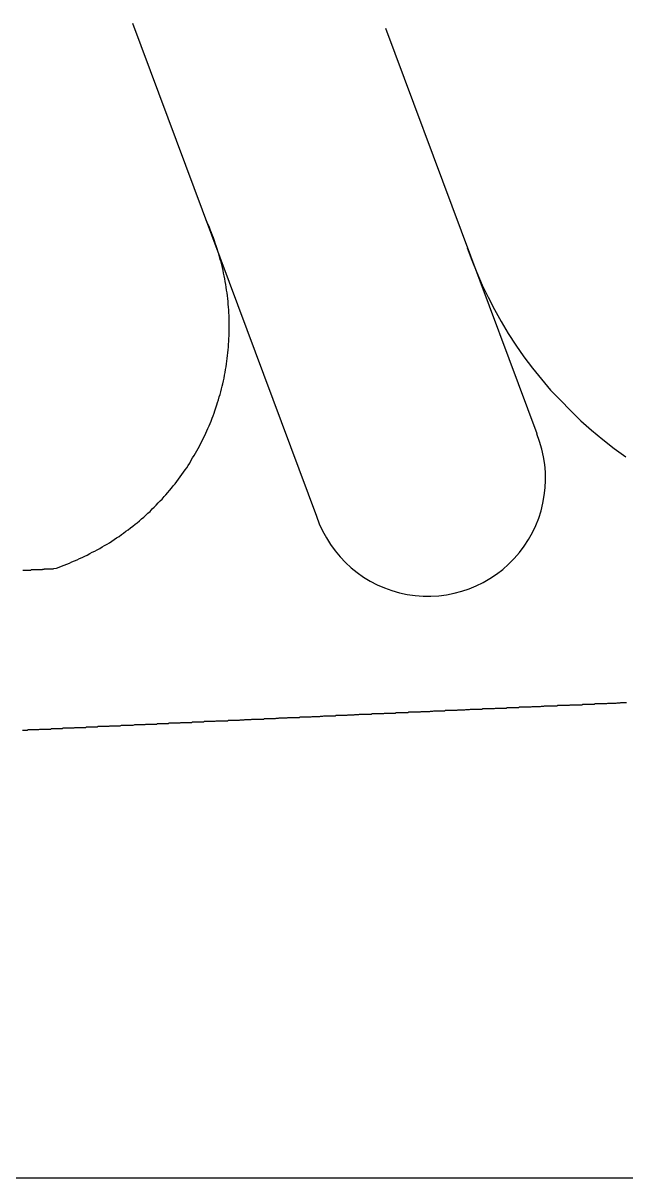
# Model space of a CAD drawing. Header units: millimetres. Extents: x 41 to 1041, y 1148 to 1248.
# Drawn here: x 129.86 to 142.67, y 1147.8 to 1172.34 of the extents above; entities that cross this region are included whole.
import ezdxf

# ---------------------------------------------------------------- set-up
doc = ezdxf.new("R2010")
doc.units = ezdxf.units.MM

msp = doc.modelspace()

# ---------------------------------------------------------------- linework, layer by layer
at = {"color": 3}
msp.add_line((137.559, 1172.232), (140.775, 1163.618), dxfattribs=at)
msp.add_line((41.281, 1147.802), (1041.281, 1147.802))
msp.add_lwpolyline([(132.183, 1172.339), (136.093, 1161.862, 1.032844), (140.775, 1163.61)], format="xyb", dxfattribs=at)
for points in [[(129.85, 1160.716, 0), (129.859, 1160.716, 0), (129.868, 1160.716, 0), (129.877, 1160.717, 0), (129.886, 1160.717, 0), (129.895, 1160.717, 0), (129.903, 1160.717, 0), (129.912, 1160.717, 0), (129.921, 1160.717, 0), (129.93, 1160.717, 0), (129.939, 1160.717, 0), (129.948, 1160.717, 0), (129.956, 1160.717, 0), (129.965, 1160.717, 0), (129.974, 1160.717, 0), (129.983, 1160.717, 0), (129.992, 1160.717, 0), (130.001, 1160.717, 0), (130.01, 1160.717, 0), (130.018, 1160.718, 0), (130.026, 1160.728, 0), (130.035, 1160.728, 0), (130.044, 1160.728, 0), (130.053, 1160.728, 0), (130.062, 1160.728, 0), (130.071, 1160.728, 0), (130.079, 1160.728, 0), (130.088, 1160.728, 0), (130.097, 1160.728, 0), (130.106, 1160.728, 0), (130.115, 1160.728, 0), (130.124, 1160.728, 0), (130.133, 1160.728, 0), (130.141, 1160.728, 0), (130.15, 1160.728, 0), (130.159, 1160.728, 0), (130.168, 1160.729, 0), (130.177, 1160.729, 0), (130.186, 1160.729, 0), (130.195, 1160.729, 0), (130.203, 1160.729, 0), (130.212, 1160.729, 0), (130.221, 1160.729, 0), (130.23, 1160.729, 0), (130.239, 1160.729, 0), (130.248, 1160.729, 0), (130.257, 1160.729, 0), (130.265, 1160.729, 0), (130.274, 1160.739, 0), (130.283, 1160.739, 0), (130.292, 1160.739, 0), (130.301, 1160.739, 0), (130.31, 1160.74, 0), (130.318, 1160.74, 0), (130.327, 1160.74, 0), (130.336, 1160.74, 0), (130.345, 1160.74, 0), (130.354, 1160.74, 0), (130.363, 1160.74, 0), (130.372, 1160.74, 0), (130.38, 1160.74, 0), (130.389, 1160.74, 0), (130.398, 1160.74, 0), (130.407, 1160.74, 0), (130.416, 1160.74, 0), (130.425, 1160.74, 0), (130.434, 1160.74, 0), (130.442, 1160.74, 0), (130.451, 1160.74, 0), (130.46, 1160.741, 0), (130.469, 1160.741, 0), (130.478, 1160.741, 0), (130.487, 1160.741, 0), (130.496, 1160.741, 0), (130.509, 1160.751, 0), (130.565, 1160.761, 0), (130.62, 1160.782, 0), (130.675, 1160.802, 0), (130.731, 1160.822, 0), (130.786, 1160.843, 0), (130.841, 1160.863, 0), (130.894, 1160.893, 0), (130.949, 1160.914, 0), (131.004, 1160.934, 0), (131.058, 1160.965, 0), (131.112, 1160.985, 0), (131.165, 1161.015, 0), (131.219, 1161.036, 0), (131.273, 1161.066, 0), (131.326, 1161.096, 0), (131.379, 1161.117, 0), (131.432, 1161.147, 0), (131.484, 1161.178, 0), (131.537, 1161.208, 0), (131.589, 1161.238, 0), (131.641, 1161.269, 0), (131.692, 1161.299, 0), (131.743, 1161.329, 0), (131.794, 1161.37, 0), (131.844, 1161.4, 0), (131.895, 1161.43, 0), (131.944, 1161.471, 0), (131.993, 1161.501, 0), (132.043, 1161.541, 0), (132.091, 1161.572, 0), (132.139, 1161.612, 0), (132.187, 1161.652, 0), (132.235, 1161.693, 0), (132.282, 1161.723, 0), (132.328, 1161.763, 0), (132.374, 1161.804, 0), (132.42, 1161.844, 0), (132.466, 1161.884, 0), (132.51, 1161.925, 0), (132.555, 1161.965, 0), (132.599, 1162.015, 0), (132.642, 1162.055, 0), (132.685, 1162.096, 0), (132.728, 1162.146, 0), (132.77, 1162.186, 0), (132.81, 1162.227, 0), (132.852, 1162.277, 0), (132.892, 1162.317, 0), (132.931, 1162.367, 0), (132.971, 1162.408, 0), (133.01, 1162.458, 0), (133.047, 1162.508, 0), (133.085, 1162.548, 0), (133.123, 1162.599, 0), (133.158, 1162.649, 0), (133.195, 1162.699, 0), (133.23, 1162.749, 0), (133.264, 1162.8, 0), (133.299, 1162.85, 0), (133.333, 1162.89, 0), (133.365, 1162.94, 0), (133.397, 1162.991, 0), (133.429, 1163.051, 0), (133.46, 1163.101, 0), (133.491, 1163.151, 0), (133.521, 1163.201, 0), (133.55, 1163.252, 0), (133.579, 1163.302, 0), (133.607, 1163.352, 0), (133.634, 1163.412, 0), (133.661, 1163.462, 0), (133.686, 1163.513, 0), (133.712, 1163.563, 0), (133.737, 1163.623, 0), (133.761, 1163.673, 0), (133.785, 1163.723, 0), (133.809, 1163.783, 0), (133.83, 1163.834, 0), (133.853, 1163.884, 0), (133.875, 1163.944, 0), (133.895, 1163.994, 0), (133.916, 1164.054, 0), (133.935, 1164.104, 0), (133.954, 1164.164, 0), (133.973, 1164.225, 0), (133.991, 1164.275, 0), (134.009, 1164.335, 0), (134.025, 1164.395, 0), (134.042, 1164.445, 0), (134.058, 1164.505, 0), (134.072, 1164.565, 0), (134.087, 1164.625, 0), (134.101, 1164.675, 0), (134.114, 1164.736, 0), (134.127, 1164.796, 0), (134.138, 1164.856, 0), (134.149, 1164.916, 0), (134.16, 1164.976, 0), (134.17, 1165.036, 0), (134.179, 1165.096, 0), (134.187, 1165.156, 0), (134.196, 1165.216, 0), (134.202, 1165.276, 0), (134.209, 1165.336, 0), (134.216, 1165.396, 0), (134.22, 1165.456, 0), (134.225, 1165.516, 0), (134.229, 1165.576, 0), (134.232, 1165.636, 0), (134.235, 1165.696, 0), (134.237, 1165.756, 0), (134.238, 1165.816, 0), (134.238, 1165.886, 0), (134.238, 1165.946, 0), (134.237, 1166.006, 0), (134.236, 1166.066, 0), (134.234, 1166.126, 0), (134.23, 1166.186, 0), (134.227, 1166.246, 0), (134.222, 1166.306, 0), (134.218, 1166.366, 0), (134.212, 1166.426, 0), (134.206, 1166.486, 0), (134.199, 1166.546, 0), (134.191, 1166.606, 0), (134.183, 1166.666, 0), (134.174, 1166.726, 0), (134.164, 1166.786, 0), (134.154, 1166.846, 0), (134.142, 1166.906, 0), (134.131, 1166.966, 0), (134.119, 1167.026, 0), (134.106, 1167.086, 0), (134.093, 1167.145, 0), (134.078, 1167.205, 0), (134.063, 1167.265, 0), (134.048, 1167.315, 0), (134.032, 1167.375, 0), (134.015, 1167.435, 0), (133.998, 1167.495, 0), (133.98, 1167.545, 0), (133.962, 1167.605, 0), (133.942, 1167.664, 0), (133.923, 1167.714, 0), (133.902, 1167.774, 0), (133.882, 1167.824, 0), (133.861, 1167.884, 0), (133.838, 1167.934, 0), (133.816, 1167.994, 0), (133.794, 1168.043, 0), (133.77, 1168.103, 0), (133.746, 1168.153, 0)], [(139.299, 1167.561, 0), (139.396, 1167.302, 0), (139.502, 1167.042, 0), (139.616, 1166.773, 0), (139.741, 1166.514, 0), (139.875, 1166.255, 0), (140.019, 1165.996, 0), (140.171, 1165.747, 0), (140.333, 1165.498, 0), (140.504, 1165.249, 0), (140.684, 1165.01, 0), (140.873, 1164.772, 0), (141.071, 1164.543, 0), (141.277, 1164.325, 0), (141.491, 1164.106, 0), (141.713, 1163.887, 0), (141.942, 1163.689, 0), (142.179, 1163.491, 0), (142.422, 1163.302, 0), (142.671, 1163.124, 0)], [(129.844, 1157.316, 0), (129.861, 1157.316, 0), (129.877, 1157.316, 0), (129.894, 1157.317, 0), (129.911, 1157.317, 0), (129.927, 1157.317, 0), (129.944, 1157.317, 0), (129.96, 1157.327, 0), (129.977, 1157.327, 0), (129.994, 1157.327, 0), (130.01, 1157.327, 0), (130.027, 1157.327, 0), (130.043, 1157.328, 0), (130.06, 1157.328, 0), (130.077, 1157.328, 0), (130.093, 1157.328, 0), (130.11, 1157.328, 0), (130.126, 1157.328, 0), (130.143, 1157.328, 0), (130.16, 1157.328, 0), (130.176, 1157.329, 0), (130.193, 1157.329, 0), (130.209, 1157.339, 0), (130.226, 1157.339, 0), (130.242, 1157.339, 0), (130.259, 1157.339, 0), (130.276, 1157.339, 0), (130.292, 1157.339, 0), (130.309, 1157.339, 0), (130.325, 1157.34, 0), (130.342, 1157.34, 0), (130.359, 1157.34, 0), (130.375, 1157.34, 0), (130.392, 1157.34, 0), (130.408, 1157.34, 0), (130.425, 1157.34, 0), (130.442, 1157.34, 0), (130.458, 1157.35, 0), (130.475, 1157.351, 0), (130.491, 1157.351, 0), (130.508, 1157.351, 0), (130.525, 1157.351, 0), (130.541, 1157.351, 0), (130.558, 1157.351, 0), (130.574, 1157.351, 0), (130.591, 1157.351, 0), (130.607, 1157.351, 0), (130.624, 1157.352, 0), (130.641, 1157.352, 0), (130.657, 1157.352, 0), (130.674, 1157.352, 0), (130.69, 1157.352, 0), (130.706, 1157.362, 0), (130.723, 1157.362, 0), (130.739, 1157.362, 0), (130.756, 1157.362, 0), (130.772, 1157.363, 0), (130.789, 1157.363, 0), (130.806, 1157.363, 0), (130.822, 1157.363, 0), (130.839, 1157.363, 0), (130.855, 1157.363, 0), (130.872, 1157.363, 0), (130.889, 1157.363, 0), (130.905, 1157.363, 0), (130.922, 1157.364, 0), (130.938, 1157.364, 0), (130.955, 1157.374, 0), (130.971, 1157.374, 0), (130.988, 1157.374, 0), (131.005, 1157.374, 0), (131.021, 1157.374, 0), (131.038, 1157.374, 0), (131.054, 1157.375, 0), (131.071, 1157.375, 0), (131.088, 1157.375, 0), (131.104, 1157.375, 0), (131.121, 1157.375, 0), (131.137, 1157.375, 0), (131.154, 1157.375, 0), (131.171, 1157.375, 0), (131.187, 1157.375, 0), (131.204, 1157.386, 0), (131.22, 1157.386, 0), (131.237, 1157.386, 0), (131.254, 1157.386, 0), (131.27, 1157.386, 0), (131.287, 1157.386, 0), (131.303, 1157.386, 0), (131.32, 1157.386, 0), (131.336, 1157.386, 0), (131.353, 1157.387, 0), (131.37, 1157.387, 0), (131.386, 1157.387, 0), (131.403, 1157.387, 0), (131.419, 1157.387, 0), (131.436, 1157.387, 0), (131.453, 1157.397, 0), (131.469, 1157.397, 0), (131.486, 1157.397, 0), (131.502, 1157.398, 0), (131.519, 1157.398, 0), (131.536, 1157.398, 0), (131.552, 1157.398, 0), (131.569, 1157.398, 0), (131.585, 1157.398, 0), (131.602, 1157.398, 0), (131.619, 1157.398, 0), (131.635, 1157.398, 0), (131.652, 1157.399, 0), (131.668, 1157.399, 0), (131.685, 1157.399, 0), (131.701, 1157.409, 0), (131.718, 1157.409, 0), (131.735, 1157.409, 0), (131.751, 1157.409, 0), (131.768, 1157.409, 0), (131.784, 1157.409, 0), (131.801, 1157.41, 0), (131.818, 1157.41, 0), (131.834, 1157.41, 0), (131.851, 1157.41, 0), (131.867, 1157.41, 0), (131.884, 1157.41, 0), (131.901, 1157.41, 0), (131.917, 1157.41, 0), (131.934, 1157.411, 0), (131.95, 1157.421, 0), (131.967, 1157.421, 0), (131.984, 1157.421, 0), (132, 1157.421, 0), (132.017, 1157.421, 0), (132.033, 1157.421, 0), (132.05, 1157.421, 0), (132.066, 1157.421, 0), (132.083, 1157.422, 0), (132.1, 1157.422, 0), (132.116, 1157.422, 0), (132.133, 1157.422, 0), (132.149, 1157.422, 0), (132.166, 1157.422, 0), (132.183, 1157.422, 0), (132.199, 1157.422, 0), (132.216, 1157.432, 0), (132.232, 1157.433, 0), (132.249, 1157.433, 0), (132.266, 1157.433, 0), (132.282, 1157.433, 0), (132.299, 1157.433, 0), (132.315, 1157.433, 0), (132.332, 1157.433, 0), (132.349, 1157.433, 0), (132.365, 1157.433, 0), (132.382, 1157.434, 0), (132.398, 1157.434, 0), (132.415, 1157.434, 0), (132.431, 1157.434, 0), (132.448, 1157.434, 0), (132.465, 1157.444, 0), (132.481, 1157.444, 0), (132.498, 1157.444, 0), (132.514, 1157.444, 0), (132.531, 1157.445, 0), (132.548, 1157.445, 0), (132.564, 1157.445, 0), (132.581, 1157.445, 0), (132.597, 1157.445, 0), (132.614, 1157.445, 0), (132.631, 1157.445, 0), (132.647, 1157.445, 0), (132.664, 1157.446, 0), (132.68, 1157.446, 0), (132.697, 1157.446, 0), (132.714, 1157.456, 0), (132.73, 1157.456, 0), (132.747, 1157.456, 0), (132.763, 1157.456, 0), (132.78, 1157.456, 0), (132.796, 1157.456, 0), (132.813, 1157.457, 0), (132.83, 1157.457, 0), (132.846, 1157.457, 0), (132.863, 1157.457, 0), (132.879, 1157.457, 0), (132.896, 1157.457, 0), (132.913, 1157.457, 0), (132.929, 1157.457, 0), (132.946, 1157.457, 0), (132.962, 1157.468, 0), (132.979, 1157.468, 0), (132.996, 1157.468, 0), (133.012, 1157.468, 0), (133.029, 1157.468, 0), (133.045, 1157.468, 0), (133.062, 1157.468, 0), (133.079, 1157.468, 0), (133.095, 1157.468, 0), (133.112, 1157.469, 0), (133.128, 1157.469, 0), (133.145, 1157.469, 0), (133.161, 1157.469, 0), (133.178, 1157.469, 0), (133.195, 1157.469, 0), (133.211, 1157.479, 0), (133.228, 1157.479, 0), (133.244, 1157.479, 0), (133.261, 1157.48, 0), (133.278, 1157.48, 0), (133.294, 1157.48, 0), (133.311, 1157.48, 0), (133.327, 1157.48, 0), (133.344, 1157.48, 0), (133.361, 1157.48, 0), (133.377, 1157.48, 0), (133.394, 1157.48, 0), (133.41, 1157.481, 0), (133.427, 1157.481, 0), (133.444, 1157.481, 0), (133.46, 1157.491, 0), (133.477, 1157.491, 0), (133.493, 1157.491, 0), (133.51, 1157.491, 0), (133.526, 1157.491, 0), (133.543, 1157.492, 0), (133.56, 1157.492, 0), (133.576, 1157.492, 0), (133.593, 1157.492, 0), (133.609, 1157.492, 0), (133.626, 1157.492, 0), (133.643, 1157.492, 0), (133.659, 1157.492, 0), (133.676, 1157.492, 0), (133.692, 1157.493, 0), (133.709, 1157.503, 0), (133.726, 1157.503, 0), (133.742, 1157.503, 0), (133.759, 1157.503, 0), (133.775, 1157.503, 0), (133.792, 1157.503, 0), (133.809, 1157.503, 0), (133.825, 1157.503, 0), (133.842, 1157.504, 0), (133.858, 1157.504, 0), (133.875, 1157.504, 0), (133.891, 1157.504, 0), (133.908, 1157.504, 0), (133.925, 1157.504, 0), (133.941, 1157.504, 0), (133.957, 1157.514, 0), (133.973, 1157.514, 0), (133.99, 1157.515, 0), (134.007, 1157.515, 0), (134.023, 1157.515, 0), (134.04, 1157.515, 0), (134.056, 1157.515, 0), (134.073, 1157.515, 0), (134.09, 1157.515, 0), (134.106, 1157.515, 0), (134.123, 1157.515, 0), (134.139, 1157.516, 0), (134.156, 1157.516, 0), (134.173, 1157.516, 0), (134.189, 1157.516, 0), (134.206, 1157.516, 0), (134.222, 1157.526, 0), (134.239, 1157.526, 0), (134.255, 1157.526, 0), (134.272, 1157.526, 0), (134.289, 1157.527, 0), (134.305, 1157.527, 0), (134.322, 1157.527, 0), (134.338, 1157.527, 0), (134.355, 1157.527, 0), (134.372, 1157.527, 0), (134.388, 1157.527, 0), (134.405, 1157.527, 0), (134.421, 1157.528, 0), (134.438, 1157.528, 0), (134.455, 1157.528, 0), (134.471, 1157.538, 0), (134.488, 1157.538, 0), (134.504, 1157.538, 0), (134.521, 1157.538, 0), (134.538, 1157.538, 0), (134.554, 1157.538, 0), (134.571, 1157.539, 0), (134.587, 1157.539, 0), (134.604, 1157.539, 0), (134.621, 1157.539, 0), (134.637, 1157.539, 0), (134.654, 1157.539, 0), (134.67, 1157.539, 0), (134.687, 1157.539, 0), (134.703, 1157.539, 0), (134.72, 1157.55, 0), (134.737, 1157.55, 0), (134.753, 1157.55, 0), (134.77, 1157.55, 0), (134.786, 1157.55, 0), (134.803, 1157.55, 0), (134.82, 1157.55, 0), (134.836, 1157.55, 0), (134.853, 1157.55, 0), (134.869, 1157.551, 0), (134.886, 1157.551, 0), (134.903, 1157.551, 0), (134.919, 1157.551, 0), (134.936, 1157.551, 0), (134.952, 1157.551, 0), (134.969, 1157.551, 0), (134.986, 1157.561, 0), (135.002, 1157.561, 0), (135.019, 1157.562, 0), (135.035, 1157.562, 0), (135.052, 1157.562, 0), (135.068, 1157.562, 0), (135.085, 1157.562, 0), (135.102, 1157.562, 0), (135.118, 1157.562, 0), (135.135, 1157.562, 0), (135.151, 1157.562, 0), (135.168, 1157.563, 0), (135.185, 1157.563, 0), (135.201, 1157.563, 0), (135.218, 1157.563, 0), (135.234, 1157.573, 0), (135.251, 1157.573, 0), (135.268, 1157.573, 0), (135.284, 1157.573, 0), (135.301, 1157.574, 0), (135.317, 1157.574, 0), (135.334, 1157.574, 0), (135.351, 1157.574, 0), (135.367, 1157.574, 0), (135.384, 1157.574, 0), (135.4, 1157.574, 0), (135.417, 1157.574, 0), (135.433, 1157.574, 0), (135.45, 1157.575, 0), (135.467, 1157.575, 0), (135.483, 1157.585, 0), (135.5, 1157.585, 0), (135.516, 1157.585, 0), (135.533, 1157.585, 0), (135.55, 1157.585, 0), (135.566, 1157.585, 0), (135.583, 1157.585, 0), (135.599, 1157.586, 0), (135.616, 1157.586, 0), (135.633, 1157.586, 0), (135.649, 1157.586, 0), (135.666, 1157.586, 0), (135.682, 1157.586, 0), (135.699, 1157.586, 0), (135.716, 1157.586, 0), (135.732, 1157.586, 0), (135.749, 1157.597, 0), (135.765, 1157.597, 0), (135.782, 1157.597, 0), (135.799, 1157.597, 0), (135.815, 1157.597, 0), (135.832, 1157.597, 0), (135.848, 1157.597, 0), (135.865, 1157.597, 0), (135.881, 1157.597, 0), (135.898, 1157.598, 0), (135.915, 1157.598, 0), (135.931, 1157.598, 0), (135.948, 1157.598, 0), (135.964, 1157.598, 0), (135.981, 1157.598, 0), (135.998, 1157.608, 0), (136.014, 1157.608, 0), (136.031, 1157.609, 0), (136.047, 1157.609, 0), (136.064, 1157.609, 0), (136.081, 1157.609, 0), (136.097, 1157.609, 0), (136.114, 1157.609, 0), (136.13, 1157.609, 0), (136.147, 1157.609, 0), (136.164, 1157.609, 0), (136.18, 1157.61, 0), (136.197, 1157.61, 0), (136.213, 1157.61, 0), (136.23, 1157.61, 0), (136.246, 1157.62, 0), (136.263, 1157.62, 0), (136.28, 1157.62, 0), (136.296, 1157.62, 0), (136.313, 1157.62, 0), (136.329, 1157.621, 0), (136.346, 1157.621, 0), (136.363, 1157.621, 0), (136.379, 1157.621, 0), (136.396, 1157.621, 0), (136.412, 1157.621, 0), (136.429, 1157.621, 0), (136.446, 1157.621, 0), (136.462, 1157.621, 0), (136.479, 1157.622, 0), (136.495, 1157.622, 0), (136.512, 1157.632, 0), (136.529, 1157.632, 0), (136.545, 1157.632, 0), (136.562, 1157.632, 0), (136.578, 1157.632, 0), (136.595, 1157.632, 0), (136.611, 1157.632, 0), (136.628, 1157.633, 0), (136.645, 1157.633, 0), (136.661, 1157.633, 0), (136.678, 1157.633, 0), (136.694, 1157.633, 0), (136.711, 1157.633, 0), (136.728, 1157.633, 0), (136.744, 1157.633, 0), (136.761, 1157.643, 0), (136.777, 1157.644, 0), (136.794, 1157.644, 0), (136.811, 1157.644, 0), (136.827, 1157.644, 0), (136.844, 1157.644, 0), (136.86, 1157.644, 0), (136.877, 1157.644, 0), (136.894, 1157.644, 0), (136.91, 1157.645, 0), (136.927, 1157.645, 0), (136.943, 1157.645, 0), (136.96, 1157.645, 0), (136.976, 1157.645, 0), (136.993, 1157.645, 0), (137.01, 1157.655, 0), (137.026, 1157.655, 0), (137.043, 1157.655, 0), (137.059, 1157.656, 0), (137.076, 1157.656, 0), (137.093, 1157.656, 0), (137.109, 1157.656, 0), (137.126, 1157.656, 0), (137.142, 1157.656, 0), (137.159, 1157.656, 0), (137.176, 1157.656, 0), (137.192, 1157.656, 0), (137.209, 1157.657, 0), (137.225, 1157.657, 0), (137.242, 1157.657, 0), (137.259, 1157.657, 0), (137.275, 1157.667, 0), (137.292, 1157.667, 0), (137.308, 1157.667, 0), (137.325, 1157.667, 0), (137.342, 1157.667, 0), (137.358, 1157.668, 0), (137.375, 1157.668, 0), (137.391, 1157.668, 0), (137.408, 1157.668, 0), (137.424, 1157.668, 0), (137.441, 1157.668, 0), (137.458, 1157.668, 0), (137.474, 1157.668, 0), (137.491, 1157.668, 0), (137.507, 1157.669, 0), (137.524, 1157.669, 0), (137.54, 1157.679, 0), (137.556, 1157.679, 0), (137.573, 1157.679, 0), (137.589, 1157.679, 0), (137.606, 1157.679, 0), (137.623, 1157.679, 0), (137.639, 1157.679, 0), (137.656, 1157.68, 0), (137.672, 1157.68, 0), (137.689, 1157.68, 0), (137.706, 1157.68, 0), (137.722, 1157.68, 0), (137.739, 1157.68, 0), (137.755, 1157.68, 0), (137.772, 1157.68, 0), (137.789, 1157.691, 0), (137.805, 1157.691, 0), (137.822, 1157.691, 0), (137.838, 1157.691, 0), (137.855, 1157.691, 0), (137.871, 1157.691, 0), (137.888, 1157.691, 0), (137.905, 1157.691, 0), (137.921, 1157.691, 0), (137.938, 1157.692, 0), (137.954, 1157.692, 0), (137.971, 1157.692, 0), (137.988, 1157.692, 0), (138.004, 1157.692, 0), (138.021, 1157.692, 0), (138.037, 1157.692, 0), (138.054, 1157.702, 0), (138.071, 1157.702, 0), (138.087, 1157.703, 0), (138.104, 1157.703, 0), (138.12, 1157.703, 0), (138.137, 1157.703, 0), (138.154, 1157.703, 0), (138.17, 1157.703, 0), (138.187, 1157.703, 0), (138.203, 1157.703, 0), (138.22, 1157.703, 0), (138.236, 1157.704, 0), (138.253, 1157.704, 0), (138.27, 1157.704, 0), (138.286, 1157.704, 0), (138.303, 1157.704, 0), (138.319, 1157.714, 0), (138.336, 1157.714, 0), (138.353, 1157.714, 0), (138.369, 1157.714, 0), (138.386, 1157.715, 0), (138.402, 1157.715, 0), (138.419, 1157.715, 0), (138.436, 1157.715, 0), (138.452, 1157.715, 0), (138.469, 1157.715, 0), (138.485, 1157.715, 0), (138.502, 1157.715, 0), (138.519, 1157.716, 0), (138.535, 1157.716, 0), (138.552, 1157.716, 0), (138.568, 1157.716, 0), (138.585, 1157.726, 0), (138.602, 1157.726, 0), (138.618, 1157.726, 0), (138.635, 1157.726, 0), (138.651, 1157.726, 0), (138.668, 1157.727, 0), (138.684, 1157.727, 0), (138.701, 1157.727, 0), (138.718, 1157.727, 0), (138.734, 1157.727, 0), (138.751, 1157.727, 0), (138.767, 1157.727, 0), (138.784, 1157.727, 0), (138.801, 1157.727, 0), (138.817, 1157.728, 0), (138.834, 1157.738, 0), (138.85, 1157.738, 0), (138.867, 1157.738, 0), (138.884, 1157.738, 0), (138.9, 1157.738, 0), (138.917, 1157.738, 0), (138.933, 1157.738, 0), (138.95, 1157.738, 0), (138.967, 1157.739, 0), (138.983, 1157.739, 0), (139, 1157.739, 0), (139.016, 1157.739, 0), (139.033, 1157.739, 0), (139.05, 1157.739, 0), (139.066, 1157.739, 0), (139.083, 1157.739, 0), (139.099, 1157.749, 0), (139.116, 1157.75, 0), (139.132, 1157.75, 0), (139.149, 1157.75, 0), (139.166, 1157.75, 0), (139.182, 1157.75, 0), (139.199, 1157.75, 0), (139.215, 1157.75, 0), (139.232, 1157.75, 0), (139.249, 1157.75, 0), (139.265, 1157.751, 0), (139.282, 1157.751, 0), (139.298, 1157.751, 0), (139.315, 1157.751, 0), (139.332, 1157.751, 0), (139.348, 1157.751, 0), (139.365, 1157.761, 0), (139.381, 1157.761, 0), (139.398, 1157.762, 0), (139.415, 1157.762, 0), (139.431, 1157.762, 0), (139.448, 1157.762, 0), (139.464, 1157.762, 0), (139.481, 1157.762, 0), (139.497, 1157.762, 0), (139.514, 1157.762, 0), (139.531, 1157.762, 0), (139.547, 1157.763, 0), (139.564, 1157.763, 0), (139.58, 1157.763, 0), (139.597, 1157.763, 0), (139.614, 1157.763, 0), (139.63, 1157.773, 0), (139.647, 1157.773, 0), (139.663, 1157.773, 0), (139.68, 1157.773, 0), (139.697, 1157.774, 0), (139.713, 1157.774, 0), (139.73, 1157.774, 0), (139.746, 1157.774, 0), (139.763, 1157.774, 0), (139.78, 1157.774, 0), (139.796, 1157.774, 0), (139.813, 1157.774, 0), (139.829, 1157.774, 0), (139.846, 1157.775, 0), (139.863, 1157.775, 0), (139.879, 1157.775, 0), (139.896, 1157.785, 0), (139.912, 1157.785, 0), (139.929, 1157.785, 0), (139.945, 1157.785, 0), (139.962, 1157.785, 0), (139.979, 1157.785, 0), (139.995, 1157.786, 0), (140.012, 1157.786, 0), (140.028, 1157.786, 0), (140.045, 1157.786, 0), (140.062, 1157.786, 0), (140.078, 1157.786, 0), (140.095, 1157.786, 0), (140.111, 1157.786, 0), (140.128, 1157.786, 0), (140.145, 1157.797, 0), (140.161, 1157.797, 0), (140.178, 1157.797, 0), (140.194, 1157.797, 0), (140.211, 1157.797, 0), (140.228, 1157.797, 0), (140.244, 1157.797, 0), (140.261, 1157.797, 0), (140.277, 1157.798, 0), (140.294, 1157.798, 0), (140.311, 1157.798, 0), (140.327, 1157.798, 0), (140.344, 1157.798, 0), (140.36, 1157.798, 0), (140.377, 1157.798, 0), (140.393, 1157.798, 0), (140.41, 1157.808, 0), (140.427, 1157.809, 0), (140.443, 1157.809, 0), (140.46, 1157.809, 0), (140.476, 1157.809, 0), (140.493, 1157.809, 0), (140.51, 1157.809, 0), (140.526, 1157.809, 0), (140.543, 1157.809, 0), (140.559, 1157.809, 0), (140.576, 1157.81, 0), (140.593, 1157.81, 0), (140.609, 1157.81, 0), (140.626, 1157.81, 0), (140.642, 1157.81, 0), (140.659, 1157.81, 0), (140.676, 1157.82, 0), (140.692, 1157.82, 0), (140.709, 1157.82, 0), (140.725, 1157.821, 0), (140.742, 1157.821, 0), (140.759, 1157.821, 0), (140.775, 1157.821, 0), (140.792, 1157.821, 0), (140.808, 1157.821, 0), (140.825, 1157.821, 0), (140.841, 1157.821, 0), (140.858, 1157.821, 0), (140.875, 1157.822, 0), (140.891, 1157.822, 0), (140.908, 1157.822, 0), (140.924, 1157.822, 0), (140.94, 1157.832, 0), (140.957, 1157.832, 0), (140.973, 1157.832, 0), (140.99, 1157.832, 0), (141.006, 1157.833, 0), (141.023, 1157.833, 0), (141.04, 1157.833, 0), (141.056, 1157.833, 0), (141.073, 1157.833, 0), (141.089, 1157.833, 0), (141.106, 1157.833, 0), (141.123, 1157.833, 0), (141.139, 1157.833, 0), (141.156, 1157.834, 0), (141.172, 1157.834, 0), (141.189, 1157.834, 0), (141.206, 1157.834, 0), (141.222, 1157.844, 0), (141.239, 1157.844, 0), (141.255, 1157.844, 0), (141.272, 1157.844, 0), (141.288, 1157.844, 0), (141.305, 1157.845, 0), (141.322, 1157.845, 0), (141.338, 1157.845, 0), (141.355, 1157.845, 0), (141.371, 1157.845, 0), (141.388, 1157.845, 0), (141.405, 1157.845, 0), (141.421, 1157.845, 0), (141.438, 1157.845, 0), (141.454, 1157.846, 0), (141.471, 1157.846, 0), (141.488, 1157.856, 0), (141.504, 1157.856, 0), (141.521, 1157.856, 0), (141.537, 1157.856, 0), (141.554, 1157.856, 0), (141.571, 1157.856, 0), (141.587, 1157.856, 0), (141.604, 1157.857, 0), (141.62, 1157.857, 0), (141.637, 1157.857, 0), (141.654, 1157.857, 0), (141.67, 1157.857, 0), (141.687, 1157.857, 0), (141.703, 1157.857, 0), (141.72, 1157.857, 0), (141.736, 1157.857, 0), (141.753, 1157.868, 0), (141.77, 1157.868, 0), (141.786, 1157.868, 0), (141.803, 1157.868, 0), (141.819, 1157.868, 0), (141.836, 1157.868, 0), (141.853, 1157.868, 0), (141.869, 1157.868, 0), (141.886, 1157.869, 0), (141.902, 1157.869, 0), (141.919, 1157.869, 0), (141.936, 1157.869, 0), (141.952, 1157.869, 0), (141.969, 1157.869, 0), (141.985, 1157.869, 0), (142.002, 1157.869, 0), (142.019, 1157.879, 0), (142.035, 1157.88, 0), (142.052, 1157.88, 0), (142.068, 1157.88, 0), (142.085, 1157.88, 0), (142.102, 1157.88, 0), (142.118, 1157.88, 0), (142.135, 1157.88, 0), (142.151, 1157.88, 0), (142.168, 1157.88, 0), (142.184, 1157.881, 0), (142.201, 1157.881, 0), (142.218, 1157.881, 0), (142.234, 1157.881, 0), (142.251, 1157.881, 0), (142.267, 1157.881, 0), (142.284, 1157.891, 0), (142.301, 1157.891, 0), (142.317, 1157.891, 0), (142.334, 1157.892, 0), (142.35, 1157.892, 0), (142.367, 1157.892, 0), (142.384, 1157.892, 0), (142.4, 1157.892, 0), (142.417, 1157.892, 0), (142.433, 1157.892, 0), (142.45, 1157.892, 0), (142.467, 1157.892, 0), (142.483, 1157.893, 0), (142.5, 1157.893, 0), (142.516, 1157.893, 0), (142.533, 1157.893, 0), (142.55, 1157.893, 0), (142.566, 1157.903, 0), (142.583, 1157.903, 0), (142.599, 1157.903, 0), (142.616, 1157.903, 0), (142.632, 1157.904, 0), (142.649, 1157.904, 0), (142.666, 1157.904, 0), (142.682, 1157.904, 0)]]:
    msp.add_polyline3d(points, dxfattribs=at)

doc.saveas('drawing.dxf')
